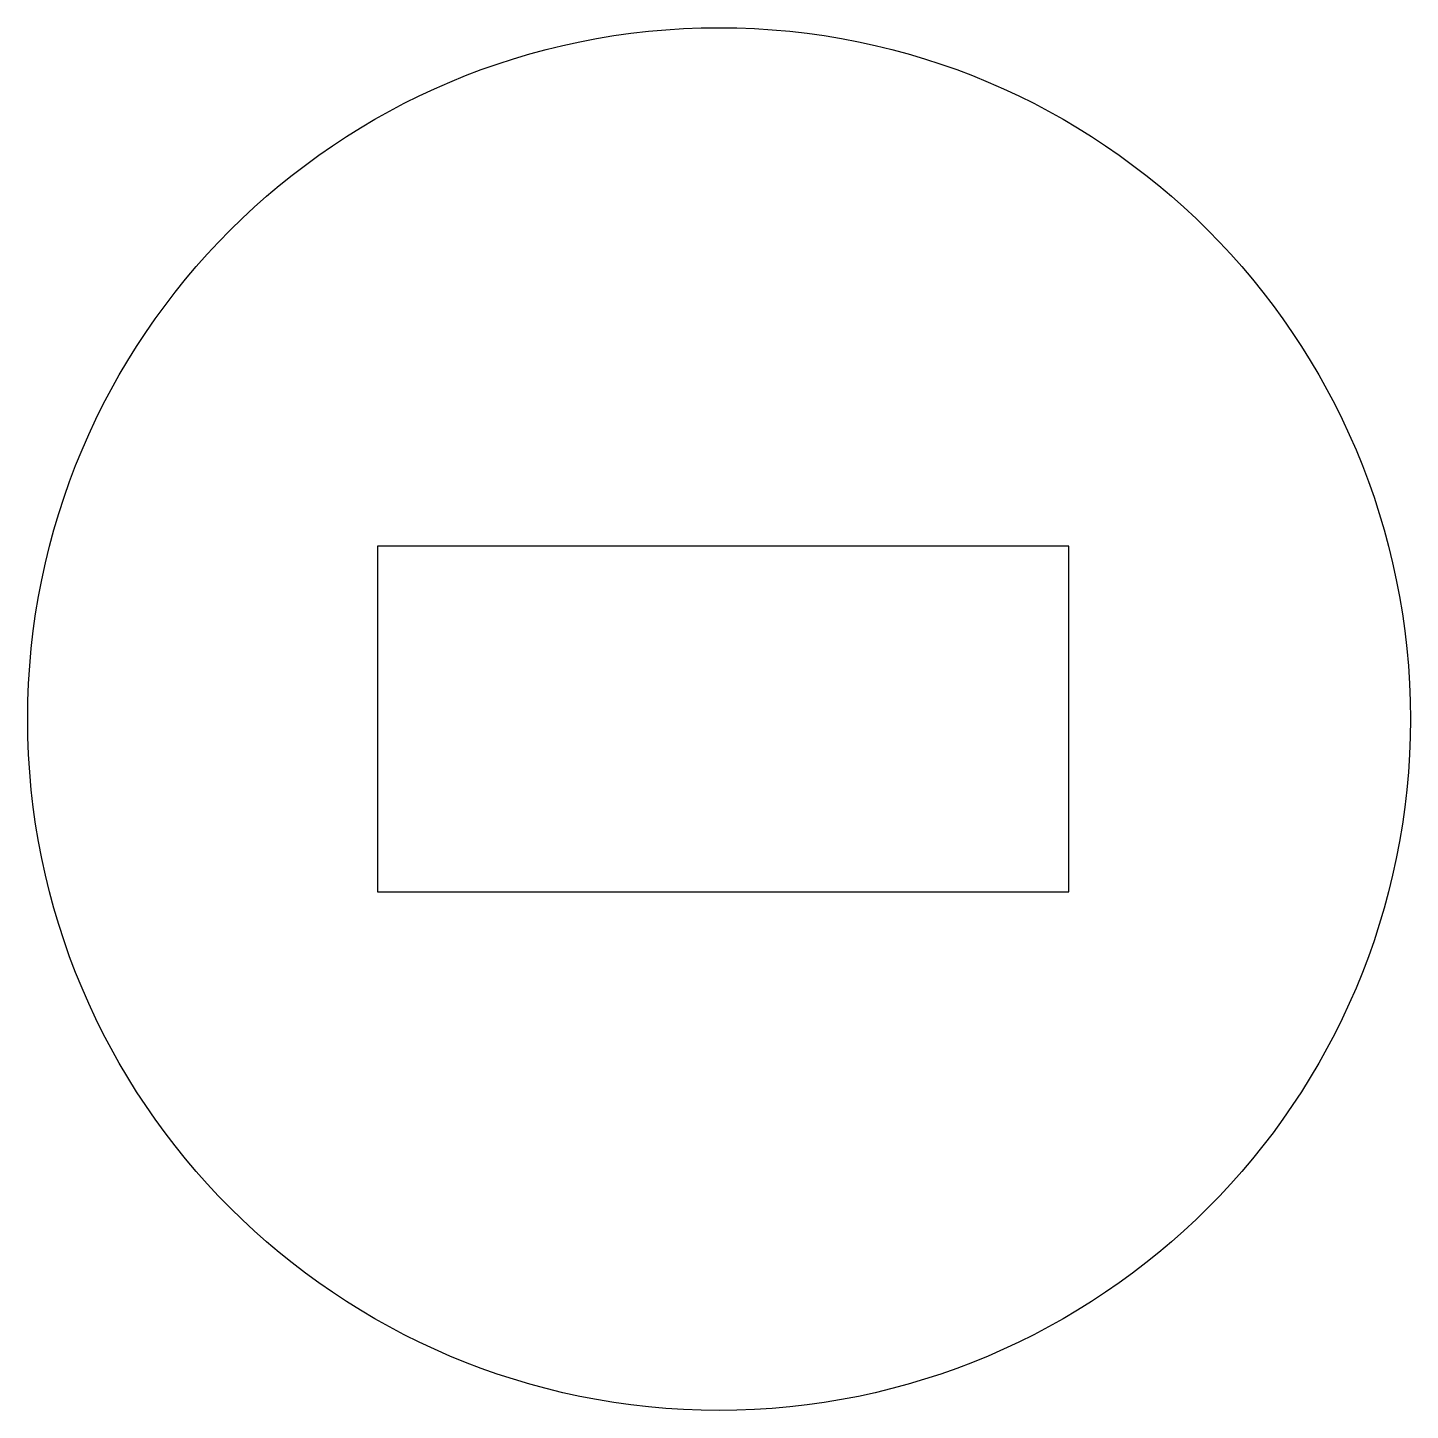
# Model space of a CAD drawing. Header units: millimetres. Extents: x 74.1 to 86.1, y 26.1 to 38.1.
import ezdxf

# ---------------------------------------------------------------- set-up
doc = ezdxf.new("R2010")
doc.units = ezdxf.units.MM
doc.layers.get('0').update_dxf_attribs({"linetype": 'CONTINUOUS'})

msp = doc.modelspace()

# ---------------------------------------------------------------- linework, layer by layer
msp.add_lwpolyline([(83.169, 30.629), (83.169, 33.629), (77.169, 33.629), (77.169, 30.629)], close=True)
msp.add_circle((80.134, 32.129), 6)

doc.saveas('drawing.dxf')
